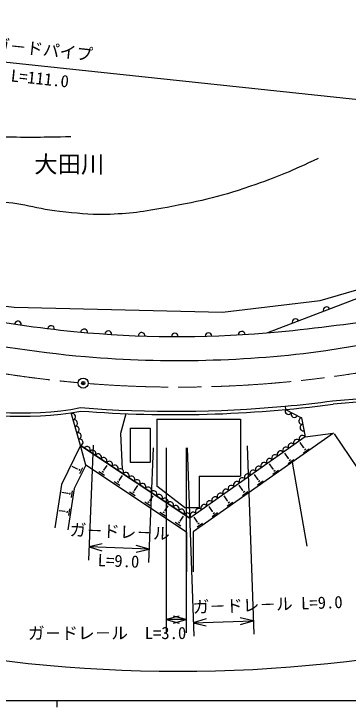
# Model space of a CAD drawing. Units: millimetres, scale not verified. Extents: x 40000 to 680000, y 20000 to 380000.
# Drawn here: x 161569 to 211681, y 204000 to 308125 of the extents above; entities that cross this region are included whole.
import ezdxf
from ezdxf.enums import TextEntityAlignment as Align

# ---------------------------------------------------------------- set-up
doc = ezdxf.new("R2010")
doc.units = ezdxf.units.MM
doc.header["$LTSCALE"] = 1000
doc.header["$PDMODE"] = 32
doc.header["$PDSIZE"] = 500
doc.linetypes.add('CHAIN', pattern=[18.5, 12, -1.5, 3.5, -1.5])
for name, color, linetype, lineweight in [('M-BGD', 7, 'Continuous', 25), ('M-BMK', 2, 'CHAIN', 13), ('M-BMK-SRVR', 3, 'Continuous', 25), ('M-TTL-BAND', 7, 'Continuous', 25)]:
    doc.layers.add(name, color=color, linetype=linetype, lineweight=lineweight)
doc.styles.add('@ＭＳ ゴシック', font='')
doc.styles.add('ＭＳ ゴシック', font='')
doc.styles.get('@ＭＳ ゴシック').set_extended_font_data('@MS Gothic')
doc.styles.get('ＭＳ ゴシック').set_extended_font_data('MS Gothic')

msp = doc.modelspace()

# ---------------------------------------------------------------- linework, layer by layer
at = {"layer": 'M-BGD'}
for p, q in [((116038, 305643), (215326, 295026)), ((207488, 265088), (216799, 267794)), ((213587, 265582), (199601, 260215)), ((150250, 265467), (161603, 264087)), ((192850, 263319), (207488, 265088)), ((161603, 264087), (192850, 263319)), ((208341, 257544), (219068, 259335)), ((209353, 250003), (220462, 250899)), ((220545, 250406), (209420, 249507)), ((202250, 249200), (202296, 248702)), ((171574, 243283), (170140, 248227)), ((178374, 248076), (177535, 245120)), ((202296, 248702), (204701, 247463)), ((183010, 247264), (182995, 237190)), ((183010, 247264), (195558, 247246)), ((195558, 247246), (195546, 238695)), ((204701, 247463), (205224, 244587)), ((179008, 245890), (179000, 240809)), ((179008, 245890), (182008, 245885)), ((182008, 245885), (182000, 240805)), ((177535, 245120), (177799, 239738)), ((209485, 245145), (188463, 230317)), ((205224, 244587), (209440, 245151)), ((209569, 245026), (221157, 227952)), ((205224, 244587), (187931, 232389)), ((205224, 244587), (187931, 232389)), ((205049, 242956), (204487, 243761)), ((171574, 243283), (168685, 237454)), ((171574, 243283), (168685, 237454)), ((187931, 232389), (171574, 243283)), ((172357, 240359), (171574, 243283)), ((171574, 243283), (187931, 232389)), ((173474, 243331), (172758, 226077)), ((182466, 242958), (181750, 225704)), ((184387, 242934), (184424, 215143)), ((187387, 242938), (187424, 215147)), ((187554, 242941), (188534, 214667)), ((196548, 243253), (197529, 214979)), ((205847, 242737), (204977, 242131)), ((205076, 242975), (205021, 242937)), ((205339, 242771), (205122, 242619)), ((202750, 241348), (202195, 242144)), ((179000, 240809), (182000, 240805)), ((200458, 239745), (199909, 240532)), ((203543, 241131), (202679, 240529)), ((202777, 241367), (202723, 241329)), ((203038, 241164), (202822, 241014)), ((205554, 228169), (203345, 240814)), ((171113, 239764), (170307, 240164)), ((172357, 240359), (170616, 236846)), ((172357, 240359), (170616, 236846)), ((171127, 239792), (171100, 239736)), ((171438, 239743), (171327, 239519)), ((171873, 239946), (171429, 239050)), ((187463, 230298), (172357, 240359)), ((175101, 239552), (175049, 239586)), ((175075, 239569), (175572, 240316)), ((201245, 239529), (200388, 238932)), ((200485, 239764), (200431, 239726)), ((200744, 239562), (200530, 239413)), ((175158, 238794), (174327, 239347)), ((175013, 239250), (174805, 239389)), ((177362, 238045), (177859, 238791)), ((189370, 238704), (189363, 233990)), ((189370, 238704), (195546, 238695)), ((198172, 238146), (197630, 238924)), ((168685, 237454), (167703, 230929)), ((168685, 237454), (167703, 230929)), ((177445, 237271), (176615, 237824)), ((177299, 237727), (177092, 237865)), ((177387, 238028), (177336, 238062)), ((198953, 237932), (198103, 237340)), ((198199, 238165), (198146, 238128)), ((198456, 237965), (198244, 237817)), ((170616, 236846), (169681, 230631)), ((170616, 236846), (169681, 230631)), ((170310, 236495), (170162, 235507)), ((179673, 236505), (179622, 236539)), ((179648, 236522), (180144, 237267)), ((187149, 233993), (182995, 237190)), ((195893, 236552), (195357, 237321)), ((195920, 236571), (195867, 236534)), ((196175, 236373), (195964, 236226)), ((169643, 236090), (168753, 236224)), ((169647, 236121), (169638, 236059)), ((169958, 236169), (169921, 235922)), ((179731, 235748), (178902, 236301)), ((179586, 236204), (179378, 236342)), ((181933, 234999), (182428, 235743)), ((193621, 234963), (193091, 235723)), ((196668, 236340), (195824, 235752)), ((182016, 234226), (181187, 234778)), ((181871, 234682), (181664, 234820)), ((181959, 234982), (181907, 235017)), ((194390, 234752), (193552, 234168)), ((193647, 234981), (193594, 234945)), ((193900, 234784), (193691, 234639)), ((169233, 233371), (168343, 233505)), ((169238, 233402), (169229, 233340)), ((169549, 233450), (169511, 233203)), ((169901, 233776), (169752, 232787)), ((184300, 232705), (183473, 233256)), ((184155, 233160), (183948, 233298)), ((184243, 233460), (184191, 233494)), ((184217, 233477), (184712, 234220)), ((187149, 233993), (189363, 233990)), ((191355, 233378), (190831, 234129)), ((191380, 233396), (191329, 233360)), ((186501, 231955), (186995, 232697)), ((189095, 231797), (188578, 232539)), ((192118, 233169), (191286, 232590)), ((191632, 233201), (191424, 233056)), ((186584, 231184), (185757, 231735)), ((186439, 231638), (186232, 231776)), ((186527, 231938), (186475, 231973)), ((189852, 231590), (189027, 231015)), ((189121, 231815), (189069, 231779)), ((189370, 231622), (189164, 231478)), ((187463, 230298), (187467, 224318)), ((188463, 230317), (188467, 224318)), ((174793, 228513), (172841, 228076)), ((181833, 227703), (172841, 228076)), ((172841, 228076), (174750, 227478)), ((181833, 227703), (179925, 228300)), ((179882, 227265), (181833, 227703)), ((186353, 217663), (184422, 217143)), ((187422, 217147), (185489, 217662)), ((187422, 217147), (184422, 217143)), ((184422, 217143), (186354, 216628)), ((185490, 216626), (187422, 217147)), ((190378, 217250), (188465, 216665)), ((188465, 216665), (197460, 216977)), ((188465, 216665), (190414, 216215)), ((197460, 216977), (195511, 217428)), ((195547, 216393), (197460, 216977))]:
    msp.add_line(p, q, dxfattribs=at)
for centre, radius, start, end in [((208452, 263611), 500, 20.9949, 200.9949), ((186259, 419813), 160161, 259.29761, 265.10686), ((143731, 797088), 539805, 276.11333, 277.9666), ((162174, 261474), 500, 351.35108, 171.35108), ((203784, 261820), 500, 20.9949, 200.9949), ((167147, 260797), 500, 353.14575, 173.14575), ((172099, 260280), 500, 354.8617, 174.96984), ((186249, 422061), 162400, 265.17772, 275.28853), ((175717, 260005), 500, 356.52406, 176.50524), ((195739, 259941), 500, 3.58315, 183.58315), ((188838, 438656), 182758, 257.46032, 264.80632), ((180731, 259756), 500, 358.02602, 178.07944), ((185706, 259663), 500, 0.15792, 179.92488), ((190751, 259725), 500, 1.93836, 181.70495), ((186256, 420471), 164416, 265.12889, 277.7194), ((163026, 294272), 46592, 250.66458, 280.61142), ((163026, 294272), 46092, 250.68503, 280.69354), ((185639, 427949), 179520, 275.30933, 277.5909), ((185639, 427949), 179520, 265.50771, 275.30933), ((185639, 427949), 180020, 265.52888, 277.59106), ((170320, 247605), 500, 286.17799, 106.17799), ((202741, 248473), 500, 152.74351, 332.74351), ((203630, 248015), 500, 152.74351, 332.74351), ((170599, 246645), 500, 286.17799, 106.17799), ((204791, 246971), 500, 100.30689, 280.30689), ((170878, 245684), 500, 286.17799, 106.17799), ((204970, 245987), 500, 100.30689, 280.30689), ((171156, 244724), 500, 286.17799, 106.17799), ((204816, 244299), 500, 35.19703, 215.19703), ((171435, 243764), 500, 286.17799, 106.17799), ((203998, 243722), 500, 35.19703, 215.19703), ((172533, 242645), 500, 326.33521, 146.33521), ((202364, 242570), 500, 35.19703, 215.19703), ((203181, 243146), 500, 35.19703, 215.19703), ((173366, 242090), 500, 326.33521, 146.33521), ((174198, 241536), 500, 326.33521, 146.33521), ((200730, 241417), 500, 35.19703, 215.19703), ((201547, 241993), 500, 35.19703, 215.19703), ((175030, 240982), 500, 326.33521, 146.33521), ((175863, 240427), 500, 326.33521, 146.33521), ((199095, 240264), 500, 35.19703, 215.19703), ((199913, 240841), 500, 35.19703, 215.19703), ((176695, 239873), 500, 326.33521, 146.33521), ((177527, 239319), 500, 326.33521, 146.33521), ((197461, 239111), 500, 35.19703, 215.19703), ((198278, 239688), 500, 35.19703, 215.19703), ((178359, 238764), 500, 326.33521, 146.33521), ((179192, 238210), 500, 326.33521, 146.33521), ((195827, 237959), 500, 35.19703, 215.19703), ((196644, 238535), 500, 35.19703, 215.19703), ((180024, 237656), 500, 326.33521, 146.33521), ((180856, 237101), 500, 326.33521, 146.33521), ((195009, 237382), 500, 35.19703, 215.19703), ((181689, 236547), 500, 326.33521, 146.33521), ((182521, 235993), 500, 326.33521, 146.33521), ((193375, 236229), 500, 35.19703, 215.19703), ((194192, 236806), 500, 35.19703, 215.19703), ((183353, 235438), 500, 326.33521, 146.33521), ((184186, 234884), 500, 326.33521, 146.33521), ((191741, 235077), 500, 35.19703, 215.19703), ((192558, 235653), 500, 35.19703, 215.19703), ((185018, 234330), 500, 326.33521, 146.33521), ((190106, 233924), 500, 35.19703, 215.19703), ((190924, 234500), 500, 35.19703, 215.19703), ((185850, 233775), 500, 326.33521, 146.33521), ((186682, 233221), 500, 326.33521, 146.33521), ((188472, 232771), 500, 35.19703, 215.19703), ((189289, 233347), 500, 35.19703, 215.19703), ((187515, 232667), 500, 326.33521, 146.33521), ((186249, 422061), 212682, 257.08893, 281.35527)]:
    msp.add_arc(centre, radius, start, end, dxfattribs=at)
for points, knots in [([(82548, 308125), (87542, 306055), (88818, 305514), (92865, 303911), (95389, 302911), (96751, 302199), (99340, 301385), (102273, 300463), (104037, 300409), (107039, 299749), (109691, 299167), (111158, 298759), (113819, 298225), (118509, 297284), (121169, 296905), (125914, 296300), (127559, 296090), (128500, 296179), (130147, 295985), (132516, 295707), (133846, 295548), (136187, 295095), (138836, 294584), (140273, 294080), (142856, 293302), (146916, 292080), (149013, 290763), (153165, 289904), (156046, 289308), (157751, 289704), (160693, 289652), (164367, 289587), (165570, 289621), (170100, 289701)], [0, 0, 0, 0, 1, 1, 1, 2, 2, 2, 3, 3, 3, 4, 4, 4, 5, 5, 5, 6, 6, 6, 7, 7, 7, 8, 8, 8, 9, 9, 9, 10, 10, 10, 11, 11, 11, 11]), ([(207207, 286423), (202922, 284396), (201574, 283831), (197834, 282502), (192786, 280708), (189823, 280047), (184556, 279065), (180985, 278400), (178950, 278078), (175319, 277993), (172608, 277930), (171089, 278180), (168393, 278463), (164332, 278891), (162105, 280009), (158027, 279808), (155364, 279677), (153592, 279860), (151341, 278431), (150317, 277780), (149781, 277233), (149230, 276152), (148755, 275219), (148611, 274600), (148568, 273554), (148511, 272187), (149204, 271509), (149442, 270162), (149596, 269288), (149647, 268788), (149667, 267901), (149684, 267191), (149636, 266789), (149521, 266088), (149415, 265447), (149351, 265214), (149136, 264471)], [0, 0, 0, 0, 1, 1, 1, 2, 2, 2, 3, 3, 3, 4, 4, 4, 5, 5, 5, 6, 6, 6, 7, 7, 7, 8, 8, 8, 9, 9, 9, 10, 10, 10, 11, 11, 11, 12, 12, 12, 12])]:
    msp.add_open_spline(points, degree=3, knots=knots, dxfattribs=at)
at = {"layer": 'M-BMK'}
for start, end in [(253.21298, 264.92494), (265.43049, 281.35527)]:
    msp.add_arc((186249, 422061), 170000, start, end, dxfattribs=at)
at = {"layer": 'M-BMK-SRVR'}
msp.add_circle((171958, 252663), 750, dxfattribs=at)
msp.add_point((171958, 252663), dxfattribs=at)
at = {"layer": 'M-TTL-BAND'}
for p, q in [((40000, 205000), (579000, 205000)), ((168000, 205000), (168000, 204000))]:
    msp.add_line(p, q, dxfattribs=at)

# ---------------------------------------------------------------- texts
at = {"layer": 'M-BGD', "style": 'ＭＳ ゴシック'}
for s, rotation, p in [('ガ－ドパイプ', 353.896, (165788, 301329)), ('ガ－ドレ－ル', 357.624, (177379, 228888))]:
    msp.add_text(s, height=1833, rotation=rotation, dxfattribs=at).set_placement(p, align=Align.BOTTOM_CENTER)
at = {"layer": 'M-BGD', "style": '@ＭＳ ゴシック'}
for s, rotation, p in [('L=111.0', 353.896, (165575, 299341)), ('L=9.0', 357.624, (177296, 226890))]:
    msp.add_text(s, height=1833, rotation=rotation, dxfattribs=at).set_placement(p, align=Align.TOP_CENTER)
at = {"layer": 'M-BGD', "style": 'ＭＳ ゴシック'}
msp.add_text('大田川', height=2566, dxfattribs=at).set_placement((164623, 285546), align=Align.MIDDLE_LEFT)
for s, rotation, p in [('ガ－ドレ－ル L=9.0', 1.987, (188434, 217561)), ('ガ－ドレ－ル\u3000L=3.0', 0.077, (163676, 213643))]:
    msp.add_text(s, height=1833, rotation=rotation, dxfattribs=at).set_placement(p, align=Align.BOTTOM_LEFT)

doc.saveas('drawing.dxf')
